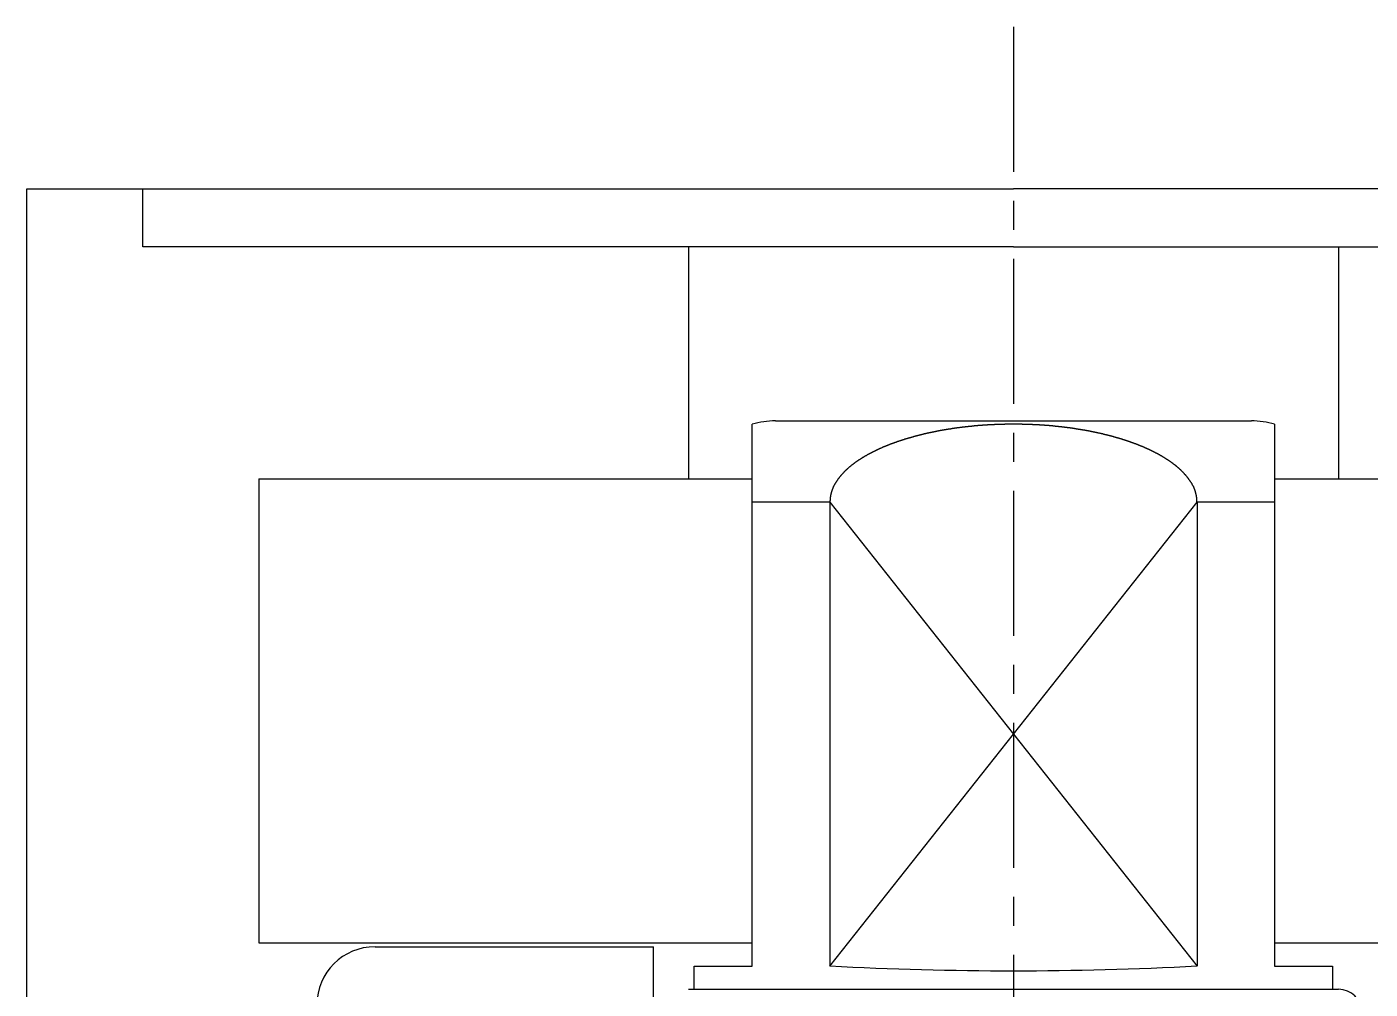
# Model space of a CAD drawing. Extents: x 112 to 170, y 97 to 229.
# Drawn here: x 129.47 to 141.05, y 164.11 to 172.41 of the extents above; entities that cross this region are included whole.
import ezdxf

# ---------------------------------------------------------------- set-up
doc = ezdxf.new("R2010")
doc.units = 0
doc.linetypes.add('CENTER', pattern=[2, 1.25, -0.25, 0.25, -0.25])
doc.layers.get('0').update_dxf_attribs({"linetype": 'CONTINUOUS'})
doc.layers.add('CENTER', color=1, linetype='CENTER')

msp = doc.modelspace()

# ---------------------------------------------------------------- linework, layer by layer
at = {"color": 7, "linetype": 'CONTINUOUS'}
for p, q in [((129.474, 163.258), (129.474, 171.008)), ((129.474, 171.008), (137.974, 171.008)), ((130.474, 170.508), (130.474, 171.008)), ((146.474, 171.008), (137.974, 171.008)), ((137.974, 170.508), (130.474, 170.508)), ((135.174, 170.508), (135.174, 168.508)), ((137.974, 170.508), (145.474, 170.508)), ((140.774, 170.508), (140.774, 168.508)), ((135.724, 168.308), (135.724, 168.979)), ((135.924, 169.008), (140.024, 169.008)), ((140.224, 168.979), (140.224, 168.308)), ((131.474, 168.508), (135.724, 168.508)), ((131.474, 168.508), (131.474, 164.508)), ((140.224, 168.508), (147.474, 168.508)), ((135.724, 164.308), (135.724, 168.308)), ((136.393, 168.308), (135.724, 168.308)), ((136.393, 164.308), (139.556, 168.308)), ((136.393, 168.308), (139.556, 164.308)), ((136.393, 168.308), (136.393, 164.308)), ((139.556, 168.308), (139.556, 164.308)), ((140.224, 168.308), (139.556, 168.308)), ((140.224, 168.308), (140.224, 164.308)), ((131.474, 164.508), (132.474, 164.508)), ((132.474, 164.508), (135.724, 164.508)), ((132.474, 164.474), (134.874, 164.474)), ((134.874, 157.974), (134.874, 164.474)), ((140.224, 164.508), (143.474, 164.508)), ((135.224, 164.108), (135.224, 164.308)), ((135.224, 164.308), (135.724, 164.308)), ((140.224, 164.308), (140.724, 164.308)), ((140.724, 164.308), (140.724, 164.108)), ((135.174, 164.108), (135.99, 164.108)), ((135.99, 164.108), (139.959, 164.108)), ((139.959, 164.108), (140.724, 164.108)), ((140.724, 164.108), (140.774, 164.108))]:
    msp.add_line(p, q, dxfattribs=at)
at = {"color": 7}
msp.add_polyline3d([(139.555, 168.308, 0), (139.555, 168.311, 0), (139.555, 168.314, 0), (139.555, 168.316, 0), (139.555, 168.319, 0), (139.555, 168.322, 0), (139.555, 168.324, 0), (139.555, 168.327, 0), (139.555, 168.33, 0), (139.555, 168.333, 0), (139.554, 168.335, 0), (139.554, 168.338, 0), (139.554, 168.341, 0), (139.554, 168.343, 0), (139.553, 168.346, 0), (139.553, 168.348, 0), (139.552, 168.351, 0), (139.552, 168.354, 0), (139.551, 168.356, 0), (139.551, 168.359, 0), (139.55, 168.362, 0), (139.55, 168.364, 0), (139.549, 168.367, 0), (139.548, 168.369, 0), (139.548, 168.372, 0), (139.547, 168.375, 0), (139.547, 168.377, 0), (139.546, 168.38, 0), (139.546, 168.383, 0), (139.545, 168.385, 0), (139.545, 168.388, 0), (139.544, 168.39, 0), (139.543, 168.393, 0), (139.543, 168.396, 0), (139.542, 168.398, 0), (139.541, 168.401, 0), (139.54, 168.403, 0), (139.54, 168.406, 0), (139.539, 168.408, 0), (139.538, 168.411, 0), (139.537, 168.414, 0), (139.536, 168.416, 0), (139.535, 168.419, 0), (139.534, 168.421, 0), (139.533, 168.424, 0), (139.532, 168.426, 0), (139.531, 168.429, 0), (139.53, 168.431, 0), (139.529, 168.433, 0), (139.528, 168.436, 0), (139.527, 168.438, 0), (139.526, 168.441, 0), (139.524, 168.443, 0), (139.523, 168.446, 0), (139.522, 168.448, 0), (139.521, 168.45, 0), (139.519, 168.453, 0), (139.518, 168.455, 0), (139.517, 168.457, 0), (139.515, 168.46, 0), (139.514, 168.462, 0), (139.513, 168.464, 0), (139.511, 168.467, 0), (139.51, 168.469, 0), (139.509, 168.471, 0), (139.507, 168.473, 0), (139.506, 168.476, 0), (139.504, 168.478, 0), (139.503, 168.48, 0), (139.501, 168.482, 0), (139.5, 168.485, 0), (139.498, 168.487, 0), (139.497, 168.489, 0), (139.495, 168.491, 0), (139.494, 168.493, 0), (139.492, 168.496, 0), (139.491, 168.498, 0), (139.489, 168.5, 0), (139.488, 168.502, 0), (139.486, 168.504, 0), (139.484, 168.507, 0), (139.483, 168.509, 0), (139.481, 168.511, 0), (139.48, 168.513, 0), (139.478, 168.515, 0), (139.476, 168.517, 0), (139.475, 168.519, 0), (139.473, 168.521, 0), (139.471, 168.524, 0), (139.47, 168.526, 0), (139.468, 168.528, 0), (139.466, 168.53, 0), (139.465, 168.532, 0), (139.463, 168.534, 0), (139.461, 168.536, 0), (139.459, 168.538, 0), (139.458, 168.54, 0), (139.456, 168.542, 0), (139.454, 168.544, 0), (139.452, 168.546, 0), (139.451, 168.548, 0), (139.449, 168.55, 0), (139.447, 168.552, 0), (139.445, 168.554, 0), (139.443, 168.556, 0), (139.442, 168.558, 0), (139.44, 168.56, 0), (139.438, 168.562, 0), (139.436, 168.564, 0), (139.434, 168.566, 0), (139.432, 168.568, 0), (139.43, 168.57, 0), (139.429, 168.572, 0), (139.427, 168.573, 0), (139.425, 168.575, 0), (139.423, 168.577, 0), (139.421, 168.579, 0), (139.419, 168.581, 0), (139.417, 168.583, 0), (139.415, 168.585, 0), (139.413, 168.586, 0), (139.411, 168.588, 0), (139.409, 168.59, 0), (139.407, 168.592, 0), (139.405, 168.594, 0), (139.403, 168.596, 0), (139.401, 168.597, 0), (139.399, 168.599, 0), (139.397, 168.601, 0), (139.395, 168.603, 0), (139.393, 168.604, 0), (139.391, 168.606, 0), (139.389, 168.608, 0), (139.387, 168.61, 0), (139.385, 168.611, 0), (139.383, 168.613, 0), (139.381, 168.615, 0), (139.379, 168.616, 0), (139.377, 168.618, 0), (139.375, 168.62, 0), (139.373, 168.622, 0), (139.371, 168.623, 0), (139.368, 168.625, 0), (139.366, 168.627, 0), (139.364, 168.628, 0), (139.362, 168.63, 0), (139.36, 168.631, 0), (139.358, 168.633, 0), (139.356, 168.635, 0), (139.354, 168.636, 0), (139.351, 168.638, 0), (139.349, 168.64, 0), (139.347, 168.641, 0), (139.345, 168.643, 0), (139.343, 168.644, 0), (139.341, 168.646, 0), (139.339, 168.647, 0), (139.336, 168.649, 0), (139.334, 168.651, 0), (139.332, 168.652, 0), (139.33, 168.654, 0), (139.328, 168.655, 0), (139.325, 168.657, 0), (139.323, 168.658, 0), (139.321, 168.66, 0), (139.319, 168.661, 0), (139.317, 168.663, 0), (139.314, 168.664, 0), (139.312, 168.666, 0), (139.31, 168.667, 0), (139.308, 168.669, 0), (139.305, 168.67, 0), (139.303, 168.672, 0), (139.301, 168.673, 0), (139.299, 168.675, 0), (139.297, 168.676, 0), (139.294, 168.678, 0), (139.292, 168.679, 0), (139.29, 168.681, 0), (139.287, 168.682, 0), (139.285, 168.683, 0), (139.283, 168.685, 0), (139.281, 168.686, 0), (139.278, 168.688, 0), (139.276, 168.689, 0), (139.274, 168.691, 0), (139.272, 168.692, 0), (139.269, 168.693, 0), (139.267, 168.695, 0), (139.265, 168.696, 0), (139.262, 168.697, 0), (139.26, 168.699, 0), (139.258, 168.7, 0), (139.255, 168.702, 0), (139.253, 168.703, 0), (139.251, 168.704, 0), (139.249, 168.706, 0), (139.246, 168.707, 0), (139.244, 168.708, 0), (139.242, 168.71, 0), (139.239, 168.711, 0), (139.237, 168.712, 0), (139.235, 168.714, 0), (139.232, 168.715, 0), (139.23, 168.716, 0), (139.228, 168.717, 0), (139.225, 168.719, 0), (139.223, 168.72, 0), (139.22, 168.721, 0), (139.218, 168.723, 0), (139.216, 168.724, 0), (139.213, 168.725, 0), (139.211, 168.726, 0), (139.209, 168.728, 0), (139.206, 168.729, 0), (139.204, 168.73, 0), (139.202, 168.731, 0), (139.199, 168.733, 0), (139.197, 168.734, 0), (139.194, 168.735, 0), (139.192, 168.736, 0), (139.19, 168.737, 0), (139.187, 168.739, 0), (139.185, 168.74, 0), (139.182, 168.741, 0), (139.18, 168.742, 0), (139.178, 168.744, 0), (139.175, 168.745, 0), (139.173, 168.746, 0), (139.17, 168.747, 0), (139.168, 168.748, 0), (139.166, 168.749, 0), (139.163, 168.751, 0), (139.161, 168.752, 0), (139.158, 168.753, 0), (139.156, 168.754, 0), (139.154, 168.755, 0), (139.151, 168.756, 0), (139.149, 168.758, 0), (139.146, 168.759, 0), (139.144, 168.76, 0), (139.141, 168.761, 0), (139.139, 168.762, 0), (139.137, 168.763, 0), (139.134, 168.764, 0), (139.132, 168.765, 0), (139.129, 168.767, 0), (139.127, 168.768, 0), (139.124, 168.769, 0), (139.122, 168.77, 0), (139.12, 168.771, 0), (139.117, 168.772, 0), (139.115, 168.773, 0), (139.112, 168.774, 0), (139.11, 168.775, 0), (139.107, 168.776, 0), (139.105, 168.777, 0), (139.102, 168.778, 0), (139.1, 168.78, 0), (139.097, 168.781, 0), (139.095, 168.782, 0), (139.093, 168.783, 0), (139.09, 168.784, 0), (139.088, 168.785, 0), (139.085, 168.786, 0), (139.083, 168.787, 0), (139.08, 168.788, 0), (139.078, 168.789, 0), (139.075, 168.79, 0), (139.073, 168.791, 0), (139.07, 168.792, 0), (139.068, 168.793, 0), (139.065, 168.794, 0), (139.063, 168.795, 0), (139.06, 168.796, 0), (139.058, 168.797, 0), (139.055, 168.798, 0), (139.053, 168.799, 0), (139.05, 168.8, 0), (139.048, 168.801, 0), (139.045, 168.802, 0), (139.043, 168.803, 0), (139.04, 168.804, 0), (139.038, 168.805, 0), (139.035, 168.806, 0), (139.033, 168.807, 0), (139.03, 168.808, 0), (139.028, 168.809, 0), (139.025, 168.81, 0), (139.023, 168.81, 0), (139.02, 168.811, 0), (139.018, 168.812, 0), (139.015, 168.813, 0), (139.013, 168.814, 0), (139.01, 168.815, 0), (139.008, 168.816, 0), (139.005, 168.817, 0), (139.003, 168.818, 0), (139, 168.819, 0), (138.998, 168.82, 0), (138.995, 168.821, 0), (138.993, 168.822, 0), (138.99, 168.822, 0), (138.988, 168.823, 0), (138.985, 168.824, 0), (138.983, 168.825, 0), (138.98, 168.826, 0), (138.978, 168.827, 0), (138.975, 168.828, 0), (138.972, 168.829, 0), (138.97, 168.83, 0), (138.967, 168.83, 0), (138.965, 168.831, 0), (138.962, 168.832, 0), (138.96, 168.833, 0), (138.957, 168.834, 0), (138.955, 168.835, 0), (138.952, 168.836, 0), (138.95, 168.836, 0), (138.947, 168.837, 0), (138.945, 168.838, 0), (138.942, 168.839, 0), (138.939, 168.84, 0), (138.937, 168.841, 0), (138.934, 168.841, 0), (138.932, 168.842, 0), (138.929, 168.843, 0), (138.927, 168.844, 0), (138.924, 168.845, 0), (138.922, 168.845, 0), (138.919, 168.846, 0), (138.916, 168.847, 0), (138.914, 168.848, 0), (138.911, 168.849, 0), (138.909, 168.85, 0), (138.906, 168.85, 0), (138.904, 168.851, 0), (138.901, 168.852, 0), (138.899, 168.853, 0), (138.896, 168.853, 0), (138.893, 168.854, 0), (138.891, 168.855, 0), (138.888, 168.856, 0), (138.886, 168.857, 0), (138.883, 168.857, 0), (138.881, 168.858, 0), (138.878, 168.859, 0), (138.875, 168.86, 0), (138.873, 168.86, 0), (138.87, 168.861, 0), (138.868, 168.862, 0), (138.865, 168.863, 0), (138.863, 168.863, 0), (138.86, 168.864, 0), (138.857, 168.865, 0), (138.855, 168.866, 0), (138.852, 168.866, 0), (138.85, 168.867, 0), (138.847, 168.868, 0), (138.845, 168.868, 0), (138.842, 168.869, 0), (138.839, 168.87, 0), (138.837, 168.871, 0), (138.834, 168.871, 0), (138.832, 168.872, 0), (138.829, 168.873, 0), (138.827, 168.873, 0), (138.824, 168.874, 0), (138.821, 168.875, 0), (138.819, 168.876, 0), (138.816, 168.876, 0), (138.814, 168.877, 0), (138.811, 168.878, 0), (138.808, 168.878, 0), (138.806, 168.879, 0), (138.803, 168.88, 0), (138.801, 168.88, 0), (138.798, 168.881, 0), (138.795, 168.882, 0), (138.793, 168.882, 0), (138.79, 168.883, 0), (138.788, 168.884, 0), (138.785, 168.884, 0), (138.782, 168.885, 0), (138.78, 168.886, 0), (138.777, 168.886, 0), (138.775, 168.887, 0), (138.772, 168.888, 0), (138.769, 168.888, 0), (138.767, 168.889, 0), (138.764, 168.889, 0), (138.762, 168.89, 0), (138.759, 168.891, 0), (138.756, 168.891, 0), (138.754, 168.892, 0), (138.751, 168.893, 0), (138.749, 168.893, 0), (138.746, 168.894, 0), (138.743, 168.895, 0), (138.741, 168.895, 0), (138.738, 168.896, 0), (138.736, 168.896, 0), (138.733, 168.897, 0), (138.73, 168.898, 0), (138.728, 168.898, 0), (138.725, 168.899, 0), (138.723, 168.899, 0), (138.72, 168.9, 0), (138.717, 168.901, 0), (138.715, 168.901, 0), (138.712, 168.902, 0), (138.709, 168.902, 0), (138.707, 168.903, 0), (138.704, 168.903, 0), (138.702, 168.904, 0), (138.699, 168.905, 0), (138.696, 168.905, 0), (138.694, 168.906, 0), (138.691, 168.906, 0), (138.689, 168.907, 0), (138.686, 168.907, 0), (138.683, 168.908, 0), (138.681, 168.909, 0), (138.678, 168.909, 0), (138.675, 168.91, 0), (138.673, 168.91, 0), (138.67, 168.911, 0), (138.668, 168.911, 0), (138.665, 168.912, 0), (138.662, 168.912, 0), (138.66, 168.913, 0), (138.657, 168.913, 0), (138.654, 168.914, 0), (138.652, 168.915, 0), (138.649, 168.915, 0), (138.647, 168.916, 0), (138.644, 168.916, 0), (138.641, 168.917, 0), (138.639, 168.917, 0), (138.636, 168.918, 0), (138.633, 168.918, 0), (138.631, 168.919, 0), (138.628, 168.919, 0), (138.626, 168.92, 0), (138.623, 168.92, 0), (138.62, 168.921, 0), (138.618, 168.921, 0), (138.615, 168.922, 0), (138.612, 168.922, 0), (138.61, 168.923, 0), (138.607, 168.923, 0), (138.604, 168.924, 0), (138.602, 168.924, 0), (138.599, 168.925, 0), (138.597, 168.925, 0), (138.594, 168.926, 0), (138.591, 168.926, 0), (138.589, 168.927, 0), (138.586, 168.927, 0), (138.583, 168.927, 0), (138.581, 168.928, 0), (138.578, 168.928, 0), (138.575, 168.929, 0), (138.573, 168.929, 0), (138.57, 168.93, 0), (138.568, 168.93, 0), (138.565, 168.931, 0), (138.562, 168.931, 0), (138.56, 168.932, 0), (138.557, 168.932, 0), (138.554, 168.932, 0), (138.552, 168.933, 0), (138.549, 168.933, 0), (138.546, 168.934, 0), (138.544, 168.934, 0), (138.541, 168.935, 0), (138.539, 168.935, 0), (138.536, 168.935, 0), (138.533, 168.936, 0), (138.531, 168.936, 0), (138.528, 168.937, 0), (138.525, 168.937, 0), (138.523, 168.938, 0), (138.52, 168.938, 0), (138.517, 168.938, 0), (138.515, 168.939, 0), (138.512, 168.939, 0), (138.509, 168.94, 0), (138.507, 168.94, 0), (138.504, 168.94, 0), (138.501, 168.941, 0), (138.499, 168.941, 0), (138.496, 168.942, 0), (138.494, 168.942, 0), (138.491, 168.942, 0), (138.488, 168.943, 0), (138.486, 168.943, 0), (138.483, 168.944, 0), (138.48, 168.944, 0), (138.478, 168.944, 0), (138.475, 168.945, 0), (138.472, 168.945, 0), (138.47, 168.945, 0), (138.467, 168.946, 0), (138.464, 168.946, 0), (138.462, 168.947, 0), (138.459, 168.947, 0), (138.456, 168.947, 0), (138.454, 168.948, 0), (138.451, 168.948, 0), (138.448, 168.948, 0), (138.446, 168.949, 0), (138.443, 168.949, 0), (138.44, 168.949, 0), (138.438, 168.95, 0), (138.435, 168.95, 0), (138.432, 168.95, 0), (138.43, 168.951, 0), (138.427, 168.951, 0), (138.425, 168.951, 0), (138.422, 168.952, 0), (138.419, 168.952, 0), (138.417, 168.952, 0), (138.414, 168.953, 0), (138.411, 168.953, 0), (138.409, 168.953, 0), (138.406, 168.954, 0), (138.403, 168.954, 0), (138.401, 168.954, 0), (138.398, 168.955, 0), (138.395, 168.955, 0), (138.393, 168.955, 0), (138.39, 168.956, 0), (138.387, 168.956, 0), (138.385, 168.956, 0), (138.382, 168.957, 0), (138.379, 168.957, 0), (138.377, 168.957, 0), (138.374, 168.957, 0), (138.371, 168.958, 0), (138.369, 168.958, 0), (138.366, 168.958, 0), (138.363, 168.959, 0), (138.361, 168.959, 0), (138.358, 168.959, 0), (138.355, 168.959, 0), (138.353, 168.96, 0), (138.35, 168.96, 0), (138.347, 168.96, 0), (138.345, 168.961, 0), (138.342, 168.961, 0), (138.339, 168.961, 0), (138.337, 168.961, 0), (138.334, 168.962, 0), (138.331, 168.962, 0), (138.329, 168.962, 0), (138.326, 168.962, 0), (138.323, 168.963, 0), (138.321, 168.963, 0), (138.318, 168.963, 0), (138.315, 168.963, 0), (138.313, 168.964, 0), (138.31, 168.964, 0), (138.307, 168.964, 0), (138.305, 168.964, 0), (138.302, 168.965, 0), (138.299, 168.965, 0), (138.297, 168.965, 0), (138.294, 168.965, 0), (138.291, 168.966, 0), (138.289, 168.966, 0), (138.286, 168.966, 0), (138.283, 168.966, 0), (138.281, 168.967, 0), (138.278, 168.967, 0), (138.275, 168.967, 0), (138.273, 168.967, 0), (138.27, 168.967, 0), (138.267, 168.968, 0), (138.265, 168.968, 0), (138.262, 168.968, 0), (138.259, 168.968, 0), (138.257, 168.968, 0), (138.254, 168.969, 0), (138.251, 168.969, 0), (138.249, 168.969, 0), (138.246, 168.969, 0), (138.243, 168.969, 0), (138.241, 168.97, 0), (138.238, 168.97, 0), (138.235, 168.97, 0), (138.233, 168.97, 0), (138.23, 168.97, 0), (138.227, 168.971, 0), (138.225, 168.971, 0), (138.222, 168.971, 0), (138.219, 168.971, 0), (138.217, 168.971, 0), (138.214, 168.971, 0), (138.211, 168.972, 0), (138.209, 168.972, 0), (138.206, 168.972, 0), (138.203, 168.972, 0), (138.201, 168.972, 0), (138.198, 168.973, 0), (138.195, 168.973, 0), (138.192, 168.973, 0), (138.19, 168.973, 0), (138.187, 168.973, 0), (138.184, 168.973, 0), (138.182, 168.973, 0), (138.179, 168.974, 0), (138.176, 168.974, 0), (138.174, 168.974, 0), (138.171, 168.974, 0), (138.168, 168.974, 0), (138.166, 168.974, 0), (138.163, 168.974, 0), (138.16, 168.975, 0), (138.158, 168.975, 0), (138.155, 168.975, 0), (138.152, 168.975, 0), (138.15, 168.975, 0), (138.147, 168.975, 0), (138.144, 168.975, 0), (138.142, 168.975, 0), (138.139, 168.976, 0), (138.136, 168.976, 0), (138.134, 168.976, 0), (138.131, 168.976, 0), (138.128, 168.976, 0), (138.126, 168.976, 0), (138.123, 168.976, 0), (138.12, 168.976, 0), (138.118, 168.976, 0), (138.115, 168.977, 0), (138.112, 168.977, 0), (138.11, 168.977, 0), (138.107, 168.977, 0), (138.104, 168.977, 0), (138.102, 168.977, 0), (138.099, 168.977, 0), (138.096, 168.977, 0), (138.093, 168.977, 0), (138.091, 168.977, 0), (138.088, 168.978, 0), (138.085, 168.978, 0), (138.083, 168.978, 0), (138.08, 168.978, 0), (138.077, 168.978, 0), (138.075, 168.978, 0), (138.072, 168.978, 0), (138.069, 168.978, 0), (138.067, 168.978, 0), (138.064, 168.978, 0), (138.061, 168.978, 0), (138.059, 168.978, 0), (138.056, 168.978, 0), (138.053, 168.978, 0), (138.051, 168.978, 0), (138.048, 168.979, 0), (138.045, 168.979, 0), (138.043, 168.979, 0), (138.04, 168.979, 0), (138.037, 168.979, 0), (138.035, 168.979, 0), (138.032, 168.979, 0), (138.029, 168.979, 0), (138.027, 168.979, 0), (138.024, 168.979, 0), (138.021, 168.979, 0), (138.019, 168.979, 0), (138.016, 168.979, 0), (138.013, 168.979, 0), (138.01, 168.979, 0), (138.008, 168.979, 0), (138.005, 168.979, 0), (138.002, 168.979, 0), (138, 168.979, 0), (137.997, 168.979, 0), (137.994, 168.979, 0), (137.992, 168.979, 0), (137.989, 168.979, 0), (137.986, 168.979, 0), (137.984, 168.979, 0), (137.981, 168.979, 0), (137.978, 168.979, 0), (137.976, 168.979, 0), (137.973, 168.979, 0), (137.97, 168.979, 0), (137.968, 168.979, 0), (137.965, 168.979, 0), (137.962, 168.979, 0), (137.96, 168.979, 0), (137.957, 168.979, 0), (137.954, 168.979, 0), (137.952, 168.979, 0), (137.949, 168.979, 0), (137.946, 168.979, 0), (137.944, 168.979, 0), (137.941, 168.979, 0), (137.938, 168.979, 0), (137.935, 168.979, 0), (137.933, 168.979, 0), (137.93, 168.979, 0), (137.927, 168.979, 0), (137.925, 168.979, 0), (137.922, 168.979, 0), (137.919, 168.979, 0), (137.917, 168.979, 0), (137.914, 168.979, 0), (137.911, 168.979, 0), (137.909, 168.979, 0), (137.906, 168.979, 0), (137.903, 168.979, 0), (137.901, 168.979, 0), (137.898, 168.978, 0), (137.895, 168.978, 0), (137.893, 168.978, 0), (137.89, 168.978, 0), (137.887, 168.978, 0), (137.885, 168.978, 0), (137.882, 168.978, 0), (137.879, 168.978, 0), (137.877, 168.978, 0), (137.874, 168.978, 0), (137.871, 168.978, 0), (137.869, 168.978, 0), (137.866, 168.978, 0), (137.863, 168.978, 0), (137.86, 168.978, 0), (137.858, 168.977, 0), (137.855, 168.977, 0), (137.852, 168.977, 0), (137.85, 168.977, 0), (137.847, 168.977, 0), (137.844, 168.977, 0), (137.842, 168.977, 0), (137.839, 168.977, 0), (137.836, 168.977, 0), (137.834, 168.977, 0), (137.831, 168.977, 0), (137.828, 168.976, 0), (137.826, 168.976, 0), (137.823, 168.976, 0), (137.82, 168.976, 0), (137.818, 168.976, 0), (137.815, 168.976, 0), (137.812, 168.976, 0), (137.81, 168.976, 0), (137.807, 168.975, 0), (137.804, 168.975, 0), (137.802, 168.975, 0), (137.799, 168.975, 0), (137.796, 168.975, 0), (137.794, 168.975, 0), (137.791, 168.975, 0), (137.788, 168.975, 0), (137.786, 168.974, 0), (137.783, 168.974, 0), (137.78, 168.974, 0), (137.778, 168.974, 0), (137.775, 168.974, 0), (137.772, 168.974, 0), (137.769, 168.974, 0), (137.767, 168.973, 0), (137.764, 168.973, 0), (137.761, 168.973, 0), (137.759, 168.973, 0), (137.756, 168.973, 0), (137.753, 168.973, 0), (137.751, 168.973, 0), (137.748, 168.972, 0), (137.745, 168.972, 0), (137.743, 168.972, 0), (137.74, 168.972, 0), (137.737, 168.972, 0), (137.735, 168.972, 0), (137.732, 168.971, 0), (137.729, 168.971, 0), (137.727, 168.971, 0), (137.724, 168.971, 0), (137.721, 168.971, 0), (137.719, 168.97, 0), (137.716, 168.97, 0), (137.713, 168.97, 0), (137.711, 168.97, 0), (137.708, 168.97, 0), (137.705, 168.969, 0), (137.703, 168.969, 0), (137.7, 168.969, 0), (137.697, 168.969, 0), (137.695, 168.969, 0), (137.692, 168.968, 0), (137.689, 168.968, 0), (137.687, 168.968, 0), (137.684, 168.968, 0), (137.681, 168.968, 0), (137.679, 168.967, 0), (137.676, 168.967, 0), (137.673, 168.967, 0), (137.671, 168.967, 0), (137.668, 168.967, 0), (137.665, 168.966, 0), (137.663, 168.966, 0), (137.66, 168.966, 0), (137.657, 168.966, 0), (137.655, 168.965, 0), (137.652, 168.965, 0), (137.649, 168.965, 0), (137.647, 168.965, 0), (137.644, 168.964, 0), (137.641, 168.964, 0), (137.639, 168.964, 0), (137.636, 168.964, 0), (137.633, 168.963, 0), (137.631, 168.963, 0), (137.628, 168.963, 0), (137.625, 168.963, 0), (137.623, 168.962, 0), (137.62, 168.962, 0), (137.617, 168.962, 0), (137.615, 168.962, 0), (137.612, 168.961, 0), (137.609, 168.961, 0), (137.607, 168.961, 0), (137.604, 168.961, 0), (137.601, 168.96, 0), (137.599, 168.96, 0), (137.596, 168.96, 0), (137.593, 168.96, 0), (137.591, 168.959, 0), (137.588, 168.959, 0), (137.585, 168.959, 0), (137.583, 168.958, 0), (137.58, 168.958, 0), (137.577, 168.958, 0), (137.575, 168.957, 0), (137.572, 168.957, 0), (137.569, 168.957, 0), (137.567, 168.957, 0), (137.564, 168.956, 0), (137.561, 168.956, 0), (137.559, 168.956, 0), (137.556, 168.955, 0), (137.553, 168.955, 0), (137.551, 168.955, 0), (137.548, 168.954, 0), (137.545, 168.954, 0), (137.543, 168.954, 0), (137.54, 168.953, 0), (137.537, 168.953, 0), (137.535, 168.953, 0), (137.532, 168.953, 0), (137.529, 168.952, 0), (137.527, 168.952, 0), (137.524, 168.952, 0), (137.521, 168.951, 0), (137.519, 168.951, 0), (137.516, 168.95, 0), (137.513, 168.95, 0), (137.511, 168.95, 0), (137.508, 168.949, 0), (137.506, 168.949, 0), (137.503, 168.949, 0), (137.5, 168.948, 0), (137.498, 168.948, 0), (137.495, 168.948, 0), (137.492, 168.947, 0), (137.49, 168.947, 0), (137.487, 168.947, 0), (137.484, 168.946, 0), (137.482, 168.946, 0), (137.479, 168.946, 0), (137.476, 168.945, 0), (137.474, 168.945, 0), (137.471, 168.944, 0), (137.468, 168.944, 0), (137.466, 168.944, 0), (137.463, 168.943, 0), (137.46, 168.943, 0), (137.458, 168.942, 0), (137.455, 168.942, 0), (137.452, 168.942, 0), (137.45, 168.941, 0), (137.447, 168.941, 0), (137.445, 168.94, 0), (137.442, 168.94, 0), (137.439, 168.94, 0), (137.437, 168.939, 0), (137.434, 168.939, 0), (137.431, 168.938, 0), (137.429, 168.938, 0), (137.426, 168.938, 0), (137.423, 168.937, 0), (137.421, 168.937, 0), (137.418, 168.936, 0), (137.415, 168.936, 0), (137.413, 168.936, 0), (137.41, 168.935, 0), (137.407, 168.935, 0), (137.405, 168.934, 0), (137.402, 168.934, 0), (137.4, 168.933, 0), (137.397, 168.933, 0), (137.394, 168.933, 0), (137.392, 168.932, 0), (137.389, 168.932, 0), (137.386, 168.931, 0), (137.384, 168.931, 0), (137.381, 168.93, 0), (137.378, 168.93, 0), (137.376, 168.929, 0), (137.373, 168.929, 0), (137.37, 168.928, 0), (137.368, 168.928, 0), (137.365, 168.928, 0), (137.363, 168.927, 0), (137.36, 168.927, 0), (137.357, 168.926, 0), (137.355, 168.926, 0), (137.352, 168.925, 0), (137.349, 168.925, 0), (137.347, 168.924, 0), (137.344, 168.924, 0), (137.341, 168.923, 0), (137.339, 168.923, 0), (137.336, 168.922, 0), (137.334, 168.922, 0), (137.331, 168.921, 0), (137.328, 168.921, 0), (137.326, 168.92, 0), (137.323, 168.92, 0), (137.32, 168.919, 0), (137.318, 168.919, 0), (137.315, 168.918, 0), (137.313, 168.918, 0), (137.31, 168.917, 0), (137.307, 168.917, 0), (137.305, 168.916, 0), (137.302, 168.916, 0), (137.299, 168.915, 0), (137.297, 168.915, 0), (137.294, 168.914, 0), (137.292, 168.914, 0), (137.289, 168.913, 0), (137.286, 168.912, 0), (137.284, 168.912, 0), (137.281, 168.911, 0), (137.278, 168.911, 0), (137.276, 168.91, 0), (137.273, 168.91, 0), (137.271, 168.909, 0), (137.268, 168.909, 0), (137.265, 168.908, 0), (137.263, 168.908, 0), (137.26, 168.907, 0), (137.257, 168.906, 0), (137.255, 168.906, 0), (137.252, 168.905, 0), (137.25, 168.905, 0), (137.247, 168.904, 0), (137.244, 168.904, 0), (137.242, 168.903, 0), (137.239, 168.902, 0), (137.237, 168.902, 0), (137.234, 168.901, 0), (137.231, 168.901, 0), (137.229, 168.9, 0), (137.226, 168.899, 0), (137.223, 168.899, 0), (137.221, 168.898, 0), (137.218, 168.898, 0), (137.216, 168.897, 0), (137.213, 168.896, 0), (137.21, 168.896, 0), (137.208, 168.895, 0), (137.205, 168.895, 0), (137.203, 168.894, 0), (137.2, 168.893, 0), (137.197, 168.893, 0), (137.195, 168.892, 0), (137.192, 168.891, 0), (137.19, 168.891, 0), (137.187, 168.89, 0), (137.184, 168.89, 0), (137.182, 168.889, 0), (137.179, 168.888, 0), (137.177, 168.888, 0), (137.174, 168.887, 0), (137.171, 168.886, 0), (137.169, 168.886, 0), (137.166, 168.885, 0), (137.164, 168.884, 0), (137.161, 168.884, 0), (137.158, 168.883, 0), (137.156, 168.882, 0), (137.153, 168.882, 0), (137.151, 168.881, 0), (137.148, 168.88, 0), (137.145, 168.88, 0), (137.143, 168.879, 0), (137.14, 168.878, 0), (137.138, 168.878, 0), (137.135, 168.877, 0), (137.132, 168.876, 0), (137.13, 168.876, 0), (137.127, 168.875, 0), (137.125, 168.874, 0), (137.122, 168.874, 0), (137.12, 168.873, 0), (137.117, 168.872, 0), (137.114, 168.871, 0), (137.112, 168.871, 0), (137.109, 168.87, 0), (137.107, 168.869, 0), (137.104, 168.869, 0), (137.101, 168.868, 0), (137.099, 168.867, 0), (137.096, 168.866, 0), (137.094, 168.866, 0), (137.091, 168.865, 0), (137.089, 168.864, 0), (137.086, 168.863, 0), (137.083, 168.863, 0), (137.081, 168.862, 0), (137.078, 168.861, 0), (137.076, 168.86, 0), (137.073, 168.86, 0), (137.071, 168.859, 0), (137.068, 168.858, 0), (137.065, 168.857, 0), (137.063, 168.857, 0), (137.06, 168.856, 0), (137.058, 168.855, 0), (137.055, 168.854, 0), (137.053, 168.854, 0), (137.05, 168.853, 0), (137.047, 168.852, 0), (137.045, 168.851, 0), (137.042, 168.85, 0), (137.04, 168.85, 0), (137.037, 168.849, 0), (137.035, 168.848, 0), (137.032, 168.847, 0), (137.03, 168.846, 0), (137.027, 168.846, 0), (137.024, 168.845, 0), (137.022, 168.844, 0), (137.019, 168.843, 0), (137.017, 168.842, 0), (137.014, 168.841, 0), (137.012, 168.841, 0), (137.009, 168.84, 0), (137.007, 168.839, 0), (137.004, 168.838, 0), (137.002, 168.837, 0), (136.999, 168.836, 0), (136.996, 168.836, 0), (136.994, 168.835, 0), (136.991, 168.834, 0), (136.989, 168.833, 0), (136.986, 168.832, 0), (136.984, 168.831, 0), (136.981, 168.83, 0), (136.979, 168.83, 0), (136.976, 168.829, 0), (136.974, 168.828, 0), (136.971, 168.827, 0), (136.969, 168.826, 0), (136.966, 168.825, 0), (136.964, 168.824, 0), (136.961, 168.823, 0), (136.958, 168.823, 0), (136.956, 168.822, 0), (136.953, 168.821, 0), (136.951, 168.82, 0), (136.948, 168.819, 0), (136.946, 168.818, 0), (136.943, 168.817, 0), (136.941, 168.816, 0), (136.938, 168.815, 0), (136.936, 168.814, 0), (136.933, 168.813, 0), (136.931, 168.812, 0), (136.928, 168.812, 0), (136.926, 168.811, 0), (136.923, 168.81, 0), (136.921, 168.809, 0), (136.918, 168.808, 0), (136.916, 168.807, 0), (136.913, 168.806, 0), (136.911, 168.805, 0), (136.908, 168.804, 0), (136.906, 168.803, 0), (136.903, 168.802, 0), (136.901, 168.801, 0), (136.898, 168.8, 0), (136.896, 168.799, 0), (136.893, 168.798, 0), (136.891, 168.797, 0), (136.888, 168.796, 0), (136.886, 168.795, 0), (136.883, 168.794, 0), (136.881, 168.793, 0), (136.878, 168.792, 0), (136.876, 168.791, 0), (136.873, 168.79, 0), (136.871, 168.789, 0), (136.868, 168.788, 0), (136.866, 168.787, 0), (136.863, 168.786, 0), (136.861, 168.785, 0), (136.859, 168.784, 0), (136.856, 168.783, 0), (136.854, 168.782, 0), (136.851, 168.781, 0), (136.849, 168.78, 0), (136.846, 168.779, 0), (136.844, 168.778, 0), (136.841, 168.776, 0), (136.839, 168.775, 0), (136.836, 168.774, 0), (136.834, 168.773, 0), (136.832, 168.772, 0), (136.829, 168.771, 0), (136.827, 168.77, 0), (136.824, 168.769, 0), (136.822, 168.768, 0), (136.819, 168.767, 0), (136.817, 168.766, 0), (136.814, 168.764, 0), (136.812, 168.763, 0), (136.81, 168.762, 0), (136.807, 168.761, 0), (136.805, 168.76, 0), (136.802, 168.759, 0), (136.8, 168.758, 0), (136.797, 168.757, 0), (136.795, 168.755, 0), (136.793, 168.754, 0), (136.79, 168.753, 0), (136.788, 168.752, 0), (136.785, 168.751, 0), (136.783, 168.75, 0), (136.781, 168.748, 0), (136.778, 168.747, 0), (136.776, 168.746, 0), (136.773, 168.745, 0), (136.771, 168.744, 0), (136.769, 168.742, 0), (136.766, 168.741, 0), (136.764, 168.74, 0), (136.761, 168.739, 0), (136.759, 168.738, 0), (136.757, 168.736, 0), (136.754, 168.735, 0), (136.752, 168.734, 0), (136.749, 168.733, 0), (136.747, 168.731, 0), (136.745, 168.73, 0), (136.742, 168.729, 0), (136.74, 168.728, 0), (136.738, 168.726, 0), (136.735, 168.725, 0), (136.733, 168.724, 0), (136.73, 168.723, 0), (136.728, 168.721, 0), (136.726, 168.72, 0), (136.723, 168.719, 0), (136.721, 168.718, 0), (136.719, 168.716, 0), (136.716, 168.715, 0), (136.714, 168.714, 0), (136.712, 168.712, 0), (136.709, 168.711, 0), (136.707, 168.71, 0), (136.705, 168.708, 0), (136.702, 168.707, 0), (136.7, 168.706, 0), (136.698, 168.704, 0), (136.695, 168.703, 0), (136.693, 168.702, 0), (136.691, 168.7, 0), (136.688, 168.699, 0), (136.686, 168.698, 0), (136.684, 168.696, 0), (136.682, 168.695, 0), (136.679, 168.693, 0), (136.677, 168.692, 0), (136.675, 168.691, 0), (136.672, 168.689, 0), (136.67, 168.688, 0), (136.668, 168.686, 0), (136.666, 168.685, 0), (136.663, 168.684, 0), (136.661, 168.682, 0), (136.659, 168.681, 0), (136.657, 168.679, 0), (136.654, 168.678, 0), (136.652, 168.676, 0), (136.65, 168.675, 0), (136.648, 168.673, 0), (136.645, 168.672, 0), (136.643, 168.671, 0), (136.641, 168.669, 0), (136.639, 168.668, 0), (136.636, 168.666, 0), (136.634, 168.665, 0), (136.632, 168.663, 0), (136.63, 168.662, 0), (136.628, 168.66, 0), (136.625, 168.659, 0), (136.623, 168.657, 0), (136.621, 168.655, 0), (136.619, 168.654, 0), (136.617, 168.652, 0), (136.614, 168.651, 0), (136.612, 168.649, 0), (136.61, 168.648, 0), (136.608, 168.646, 0), (136.606, 168.645, 0), (136.604, 168.643, 0), (136.601, 168.641, 0), (136.599, 168.64, 0), (136.597, 168.638, 0), (136.595, 168.637, 0), (136.593, 168.635, 0), (136.591, 168.633, 0), (136.589, 168.632, 0), (136.586, 168.63, 0), (136.584, 168.628, 0), (136.582, 168.627, 0), (136.58, 168.625, 0), (136.578, 168.623, 0), (136.576, 168.622, 0), (136.574, 168.62, 0), (136.572, 168.618, 0), (136.57, 168.617, 0), (136.568, 168.615, 0), (136.566, 168.613, 0), (136.563, 168.612, 0), (136.561, 168.61, 0), (136.559, 168.608, 0), (136.557, 168.606, 0), (136.555, 168.605, 0), (136.553, 168.603, 0), (136.551, 168.601, 0), (136.549, 168.599, 0), (136.547, 168.598, 0), (136.545, 168.596, 0), (136.543, 168.594, 0), (136.541, 168.592, 0), (136.539, 168.59, 0), (136.537, 168.588, 0), (136.535, 168.587, 0), (136.533, 168.585, 0), (136.531, 168.583, 0), (136.53, 168.581, 0), (136.528, 168.579, 0), (136.526, 168.577, 0), (136.524, 168.576, 0), (136.522, 168.574, 0), (136.52, 168.572, 0), (136.518, 168.57, 0), (136.516, 168.568, 0), (136.514, 168.566, 0), (136.512, 168.564, 0), (136.511, 168.562, 0), (136.509, 168.56, 0), (136.507, 168.558, 0), (136.505, 168.556, 0), (136.503, 168.554, 0), (136.501, 168.552, 0), (136.5, 168.55, 0), (136.498, 168.548, 0), (136.496, 168.546, 0), (136.494, 168.544, 0), (136.492, 168.542, 0), (136.491, 168.54, 0), (136.489, 168.538, 0), (136.487, 168.536, 0), (136.485, 168.534, 0), (136.484, 168.532, 0), (136.482, 168.53, 0), (136.48, 168.528, 0), (136.479, 168.526, 0), (136.477, 168.524, 0), (136.475, 168.522, 0), (136.474, 168.52, 0), (136.472, 168.518, 0), (136.47, 168.515, 0), (136.469, 168.513, 0), (136.467, 168.511, 0), (136.466, 168.509, 0), (136.464, 168.507, 0), (136.462, 168.505, 0), (136.461, 168.503, 0), (136.459, 168.5, 0), (136.458, 168.498, 0), (136.456, 168.496, 0), (136.455, 168.494, 0), (136.453, 168.492, 0), (136.452, 168.489, 0), (136.45, 168.487, 0), (136.449, 168.485, 0), (136.447, 168.483, 0), (136.446, 168.48, 0), (136.444, 168.478, 0), (136.443, 168.476, 0), (136.441, 168.474, 0), (136.44, 168.471, 0), (136.439, 168.469, 0), (136.437, 168.467, 0), (136.436, 168.464, 0), (136.435, 168.462, 0), (136.433, 168.46, 0), (136.432, 168.457, 0), (136.431, 168.455, 0), (136.429, 168.453, 0), (136.428, 168.45, 0), (136.427, 168.448, 0), (136.426, 168.445, 0), (136.425, 168.443, 0), (136.423, 168.441, 0), (136.422, 168.438, 0), (136.421, 168.436, 0), (136.42, 168.433, 0), (136.419, 168.431, 0), (136.418, 168.428, 0), (136.417, 168.426, 0), (136.416, 168.423, 0), (136.415, 168.421, 0), (136.414, 168.418, 0), (136.413, 168.416, 0), (136.412, 168.413, 0), (136.411, 168.411, 0), (136.41, 168.408, 0), (136.41, 168.406, 0), (136.409, 168.403, 0), (136.408, 168.401, 0), (136.407, 168.398, 0), (136.406, 168.396, 0), (136.406, 168.393, 0), (136.405, 168.39, 0), (136.404, 168.388, 0), (136.403, 168.385, 0), (136.403, 168.383, 0), (136.402, 168.38, 0), (136.402, 168.377, 0), (136.401, 168.375, 0), (136.4, 168.372, 0), (136.4, 168.37, 0), (136.399, 168.367, 0), (136.399, 168.364, 0), (136.398, 168.362, 0), (136.398, 168.359, 0), (136.397, 168.356, 0), (136.397, 168.354, 0), (136.396, 168.351, 0), (136.396, 168.348, 0), (136.396, 168.346, 0), (136.395, 168.343, 0), (136.395, 168.34, 0), (136.395, 168.338, 0), (136.395, 168.335, 0), (136.394, 168.333, 0), (136.394, 168.33, 0), (136.394, 168.327, 0), (136.394, 168.324, 0), (136.394, 168.322, 0), (136.393, 168.319, 0), (136.393, 168.316, 0), (136.393, 168.314, 0), (136.393, 168.311, 0), (136.393, 168.308, 0)], dxfattribs=at)
at = {"color": 7, "linetype": 'CONTINUOUS'}
for centre, radius, start, end in [((135.924, 168.308), 0.7, 90, 106.6015), ((140.024, 168.308), 0.7, 73.3985, 90), ((132.474, 163.974), 0.5, 90, 180), ((137.974, 194.267), 30, 266.9788, 273.0212), ((140.774, 163.908), 0.2, 0, 90)]:
    msp.add_arc(centre, radius, start, end, dxfattribs=at)
at = {"layer": 'CENTER', "color": 1, "linetype": 'CENTER'}
msp.add_line((137.974, 172.405), (137.974, 135.577), dxfattribs=at)

doc.saveas('drawing.dxf')
